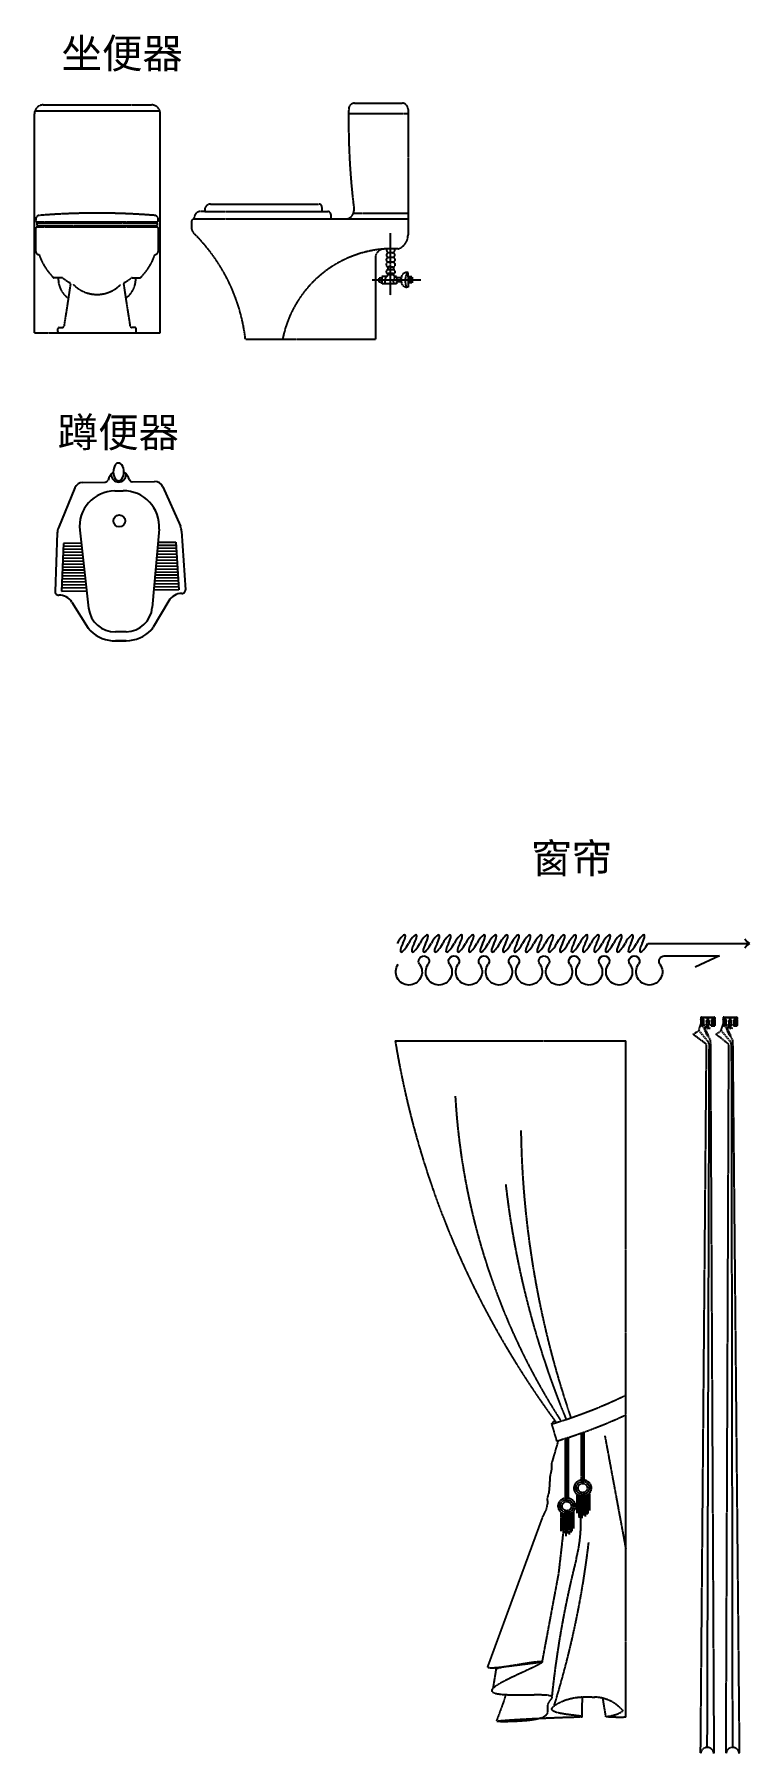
# Model space of a CAD drawing. Extents: x -153478 to 95136, y -45571 to 574449.
# Drawn here: x -130397 to -127987, y 559218 to 565010 of the extents above; entities that cross this region are included whole.
import ezdxf

# ---------------------------------------------------------------- set-up
doc = ezdxf.new("R2010")
doc.units = 0
doc.header["$LTSCALE"] = 10
doc.header["$MEASUREMENT"] = 0
doc.linetypes.add('DASH', pattern=[0.35, 0.25, -0.1])
doc.layers.get('0').update_dxf_attribs({"linetype": 'CONTINUOUS'})
for name, color, linetype in [('A 活动家具', 43, 'CONTINUOUS'), ('K地漏', 43, 'CONTINUOUS'), ('K窗帘线', 43, 'CONTINUOUS')]:
    doc.layers.add(name, color=color, linetype=linetype)
doc.styles.add('中文说明', font='simhei.ttf')

# ---------------------------------------------------------------- blocks, each defined once
blk = doc.blocks.new('DRAPES2')
at = {"layer": 'K窗帘线', "color": 43}
for p, q in [((0, 0), (82, 37.3)), ((186.3, 0), (0, 0))]:
    blk.add_line(p, q, dxfattribs=at)
at = {"layer": 'K窗帘线', "color": 43, "linetype": 'ByBlock', "extrusion": (0, 0, -1)}
for centre, major_axis, start_param, end_param in [((236.9, 53.6), (-31.3, 31.3), 4.8823, 7.06864), ((236.9, 53.6), (-31.3, 31.3), 0.785455, 2.971795), ((338.2, 53.5), (31.3, 31.3), 3.311504, 5.497844), ((338.2, 53.5), (-31.3, 31.3), 0.785455, 2.971795), ((439.4, 53.5), (-31.3, 31.3), 4.8823, 7.06864), ((439.4, 53.5), (-31.3, 31.3), 0.785455, 2.971795), ((540.7, 53.5), (31.3, 31.3), 3.311504, 5.497844), ((540.7, 53.5), (31.3, 31.3), -0.785341, 1.400999), ((641.9, 53.5), (-31.3, 31.3), 4.8823, 7.06864), ((641.9, 53.5), (-31.3, 31.3), 0.785455, 2.971795), ((743.2, 53.5), (31.3, 31.3), 3.311504, 5.497844), ((743.2, 53.5), (-31.3, 31.3), 0.785455, 2.971795), ((844.4, 53.5), (-31.3, 31.3), 4.8823, 7.06864), ((844.4, 53.5), (-31.3, 31.3), 0.785455, 2.971795), ((945.7, 53.5), (31.3, 31.3), 3.311504, 5.497844), ((945.7, 53.5), (31.3, 31.3), -0.785341, 1.400999), ((186.3, 17.8), (-12.6, 12.6), 1.740708, 3.927048), ((287.6, 17.7), (-12.6, 12.6), 1.740708, 6.113388), ((388.8, 17.7), (-12.6, 12.6), 1.740708, 6.113388), ((490.1, 17.7), (12.6, 12.6), 0.169911, 4.542591), ((591.3, 17.7), (12.6, 12.6), 2.356251, 4.542591), ((591.3, 17.7), (-12.6, 12.6), 1.740708, 3.927048), ((692.6, 17.7), (-12.6, 12.6), 1.740708, 6.113388), ((793.8, 17.7), (-12.6, 12.6), 1.740708, 6.113388), ((895.1, 17.7), (12.6, 12.6), 0.169911, 4.542591), ((996.3, 17.7), (12.6, 12.6), 2.356251, 4.542591)]:
    blk.add_ellipse(centre, major_axis=major_axis, ratio=1, start_param=start_param, end_param=end_param, dxfattribs=at)
at = {"layer": 'K窗帘线', "color": 43, "extrusion": (0, 0, -1)}
for centre, major_axis, start_param, end_param in [((1046.7, 53.5), (-31.3, 31.3), 4.8823, 7.06864), ((1046.7, 53.5), (-31.3, 31.3), 0.785455, 2.971795), ((996.1, 17.7), (-12.6, 12.6), 1.740708, 3.927048)]:
    blk.add_ellipse(centre, major_axis=major_axis, ratio=1, start_param=start_param, end_param=end_param, dxfattribs=at)
blk = doc.blocks.new('06BDR-PR2')
at = {"layer": 'K窗帘线', "color": 49}
blk.add_line((343.1, 0), (0, 0), dxfattribs=at)
for centre, start, end in [((-16.4, 32.2), 296.97307, 333.18225), ((-16.4, -32.2), 26.81775, 63.02693)]:
    blk.add_arc(centre, 36.1, start, end, dxfattribs=at)
for centre, major_axis, start_param, end_param in [((352.6, 0), (-16.5, -28.6), 1.716714, 4.858306), ((371.8, 0), (-16.5, -28.6), 4.858306, 7.999899), ((391, 0), (-16.5, -28.6), 1.716714, 4.858306), ((410.2, 0), (-16.5, -28.6), 4.858306, 7.999899), ((429.4, 0), (-16.5, -28.6), 1.716714, 4.858306), ((448.6, 0), (-16.5, -28.6), 4.858306, 7.999899), ((467.8, 0), (-16.5, -28.6), 1.716714, 4.858306), ((487, 0), (-16.5, -28.6), 4.858306, 7.999899), ((506.2, 0), (-16.5, -28.6), 1.716714, 4.858306), ((525.4, 0), (-16.5, -28.6), 4.858306, 7.999899), ((544.6, 0), (-16.5, -28.6), 1.716714, 4.858306), ((563.8, 0), (-16.5, -28.6), 4.858306, 7.999899), ((583, 0), (-16.5, -28.6), 1.716714, 4.858306), ((602.2, 0), (16.5, 28.6), 1.716714, 4.858306), ((621.3, 0), (16.5, 28.6), 4.858306, 7.999899), ((640.5, 0), (16.5, 28.6), 1.716714, 4.858306), ((659.7, 0), (16.5, 28.6), 4.858306, 7.999899), ((678.9, 0), (16.5, 28.6), 1.716714, 4.858306), ((698.1, 0), (16.5, 28.6), 4.858306, 7.999899), ((717.3, 0), (16.5, 28.6), 1.716714, 4.858306), ((736.5, 0), (16.5, 28.6), 4.858306, 7.999899), ((755.7, 0), (16.5, 28.6), 1.716714, 4.858306), ((774.9, 0), (16.5, 28.6), 4.858306, 7.999899), ((794.1, 0), (16.5, 28.6), 1.716714, 4.858306), ((813.3, 0), (16.5, 28.6), 4.858306, 7.999899), ((832.5, 0), (16.5, 28.6), 1.716714, 4.858306), ((851.7, 0), (-16.5, -28.6), 1.716714, 4.858306), ((870.9, 0), (-16.5, -28.6), 4.858306, 7.999899), ((890, 0), (-16.5, -28.6), 1.716714, 4.858306), ((909.2, 0), (-16.5, -28.6), 4.858306, 7.999899), ((928.4, 0), (-16.5, -28.6), 1.716714, 4.858306), ((947.6, 0), (-16.5, -28.6), 4.858306, 7.999899), ((966.8, 0), (-16.5, -28.6), 1.716714, 4.858306), ((986, 0), (-16.5, -28.6), 4.858306, 7.999899), ((1005.2, 0), (-16.5, -28.6), 1.716714, 4.858306), ((1024.4, 0), (-16.5, -28.6), 4.858306, 7.999899), ((1043.6, 0), (-16.5, -28.6), 1.716714, 4.858306), ((1062.8, 0), (-16.5, -28.6), 4.858306, 7.999899), ((1082, 0), (-16.5, -28.6), 1.716714, 4.858306), ((1101.2, 0), (-16.5, -28.6), 4.858306, 7.999899), ((1120.4, 0), (-16.5, -28.6), 1.716714, 4.858306), ((1139.6, 0), (-16.5, -28.6), 4.858306, 7.999899), ((1158.7, 0), (-16.5, -28.6), 1.716714, 4.858306), ((1177.9, 0), (-16.5, -28.6), 4.858306, 7.999899)]:
    blk.add_ellipse(centre, major_axis=major_axis, ratio=0.254545, start_param=start_param, end_param=end_param, dxfattribs=at)
blk = doc.blocks.new('A$C1AE12A9F')
at = {"layer": 'K地漏'}
for p, q in [((93.7, 533.7, -450), (169.1, 534.8, -450)), ((259.9, 536, -450), (335.3, 537, -450)), ((66.4, 515.1, -450), (11.1, 380.6, -450)), ((363.1, 519.2, -450), (422.1, 386.3, -450)), ((7.4, 363.5, -450), (0, 166.4, -450)), ((426.3, 369.2, -450), (439.1, 172.4, -450)), ((56.7, 130.5, -450), (111.5, 43, -450)), ((383.4, 135, -450), (331, 46, -450)), ((239.6, 0.5, -450), (204.1, 0, -450)), ((204.1, 0, -450), (239.6, 0.5, -450))]:
    blk.add_line(p, q, dxfattribs=at)
at = {"layer": 'K地漏', "color": 43}
for p, q in [((200.9, 505.2, -450), (229, 505.6, -450)), ((83.2, 372.7, -450), (113, 109.8, -450)), ((350.3, 376.3, -450), (327.6, 112.8, -450)), ((239.2, 30.5, -450), (203.7, 30, -450))]:
    blk.add_line(p, q, dxfattribs=at)
at = {"layer": 'K地漏', "color": 49}
for p, q in [((27.9, 327.7, -450), (21.7, 167, -450)), ((91.6, 298.6, -450), (26.8, 297.7, -450)), ((90.5, 308.6, -450), (27.2, 307.7, -450)), ((89.3, 318.6, -450), (27.6, 317.7, -450)), ((88.7, 328.6, -450), (27.9, 327.7, -450)), ((343, 292, -450), (409.4, 292.9, -450)), ((343.9, 302.1, -450), (408.7, 302.9, -450)), ((344.8, 312.1, -450), (408, 312.9, -450)), ((345.6, 322.1, -450), (407.4, 322.9, -450)), ((346, 332.1, -450), (406.7, 332.9, -450)), ((406.7, 332.9, -450), (417.4, 172.4, -450)), ((98.4, 238.7, -450), (24.4, 237.7, -450)), ((97.3, 248.7, -450), (24.8, 247.7, -450)), ((96.1, 258.7, -450), (25.2, 257.7, -450)), ((95, 268.6, -450), (25.6, 267.7, -450)), ((93.9, 278.6, -450), (26, 277.7, -450)), ((92.7, 288.6, -450), (26.4, 287.7, -450)), ((337.9, 232, -450), (413.3, 233, -450)), ((338.7, 242, -450), (412.7, 243, -450)), ((339.6, 252, -450), (412, 253, -450)), ((340.4, 262, -450), (411.4, 263, -450)), ((341.3, 272, -450), (410.7, 273, -450)), ((342.2, 282, -450), (410, 283, -450)), ((105.2, 178.8, -450), (22.1, 177.6, -450)), ((104.1, 188.8, -450), (22.5, 187.6, -450)), ((102.9, 198.7, -450), (22.9, 197.7, -450)), ((101.8, 208.7, -450), (23.3, 207.7, -450)), ((100.7, 218.7, -450), (23.7, 217.7, -450)), ((99.5, 228.7, -450), (24.1, 227.7, -450)), ((333.6, 181.9, -450), (416.7, 183, -450)), ((334.4, 191.9, -450), (416, 193, -450)), ((335.3, 201.9, -450), (415.3, 203, -450)), ((336.1, 211.9, -450), (414.7, 213, -450)), ((337, 222, -450), (414, 223, -450)), ((21.7, 167, -450), (106.4, 168.1, -450)), ((417.4, 172.4, -450), (332.6, 171.2, -450))]:
    blk.add_line(p, q, dxfattribs=at)
blk.add_circle((216.3, 404.2, -450), 20, dxfattribs=at)
at = {"layer": 'K地漏'}
for centre, radius, start, end in [((240.4, 569.5, -450), 44.3, 148.23892, 213.32918), ((213.8, 585.3, -450), 13.4, 35.6138, 145.95431), ((187.7, 568.8, -450), 44.3, 328.23892, 33.32918), ((94.2, 503.7, -450), 30, 90.78405, 157.64622), ((169, 544.8, -450), 10, 270.78405, 341.2839), ((241.4, 520.2, -450), 66.5, 132.91898, 161.2839), ((214.2, 560.2, -450), 25, 180.78405, 0.78405), ((214.3, 553, -450), 13.4, 215.6138, 325.95431), ((188.1, 519.5, -450), 66.5, 20.28421, 48.64913), ((259.8, 546, -450), 10, 200.28421, 270.78405), ((335.7, 507, -450), 30, 23.92188, 90.78405), ((57.3, 361.6, -450), 50, 157.64622, 177.85696), ((376.4, 366, -450), 50, 3.71114, 23.92188), ((12, 166, -450), 12, 177.85696, 272.17598), ((14.3, 104, -450), 50, 32.05498, 92.17598), ((426.4, 109.7, -450), 50, 89.39213, 149.51312), ((427.1, 171.6, -450), 12, 269.39213, 3.71114), ((153.9, 69.6, -450), 50, 212.05498, 226.07479), ((202.5, 120, -450), 120, 226.07479, 270.78405), ((238, 120.5, -450), 120, 270.78405, 315.49331), ((287.9, 71.4, -450), 50, 315.49331, 329.51312)]:
    blk.add_arc(centre, radius, start, end, dxfattribs=at)
at = {"layer": 'K地漏', "color": 43}
for centre, radius, start, end in [((202.5, 385.2, -450), 120, 90.78405, 185.99246), ((230.6, 385.6, -450), 120, 355.57564, 90.78405), ((202.5, 120, -450), 90, 186.47863, 270.78405), ((238, 120.5, -450), 90, 270.78405, 355.08947)]:
    blk.add_arc(centre, radius, start, end, dxfattribs=at)
blk = doc.blocks.new('A$C1C374184')
at = {"layer": 'A 活动家具', "linetype": 'DASH', "ltscale": 0.25}
for p, q in [((30, 768.4), (394.3, 768.4)), ((0, 0), (0, 738.4)), ((1.7, 748.4), (422.6, 748.4)), ((424.3, 0), (424.3, 738.4)), ((4.8, 382.7), (4.8, 377.9)), ((4.8, 274.8), (4.8, 353.4)), ((8.4, 374.3), (413.6, 374.3)), ((8.4, 357), (413.6, 357)), ((417.2, 377.9), (417.2, 382.7)), ((417.2, 353.4), (417.2, 274.8)), ((92.8, 186), (66.6, 186)), ((329.1, 186), (355.3, 186)), ((121.5, 164.4), (99.8, 23.1)), ((300.4, 164.4), (322.2, 23.1)), ((78.8, 5), (78.8, 13.8)), ((83.8, 18.8), (94.8, 18.8)), ((338.1, 18.8), (327.1, 18.8)), ((343.1, 5), (343.1, 13.8)), ((0, 0), (424.3, 0)), ((83.8, 0), (338.1, 0))]:
    blk.add_line(p, q, dxfattribs=at)
blk.add_lwpolyline([(413.6, 371), (413.6, 360.8), (9.8, 360.8), (9.8, 371)], close=True, dxfattribs=at)
for centre, radius, start, end in [((30, 738.4), 30, 90, 180), ((394.3, 738.4), 30, 0, 90), ((17.9, 383), 13.2, 100.38763, 181.4571), ((8.4, 377.9), 3.6, 180, 270), ((8.4, 353.4), 3.6, 90, 180), ((211, -2045), 2448.8, 85.42311, 94.57689), ((404, 383), 13.2, 358.5429, 79.61237), ((413.6, 377.9), 3.6, 270, 0), ((413.6, 353.4), 3.6, 0, 90), ((15.6, 274.8), 10.8, 180, 270), ((211, 332.4), 207, 199.28603, 224.4095), ((211, 332.4), 207, 315.5905, 340.71397), ((406.4, 274.8), 10.8, 270, 0), ((66.6, 191), 5, 224.4095, 270), ((158.3, 181.3), 77.7, 176.55617, 235.49525), ((92.8, 181), 5, 52.02704, 90), ((211, 332.4), 187, 232.02704, 240.55061), ((211, 332.4), 187, 299.44939, 308.49692), ((263.7, 181.3), 77.7, 304.50475, 3.44383), ((329.1, 181), 5, 90, 127.97296), ((355.3, 191), 5, 270, 315.5905), ((355.3, 191), 5, 270, 315.5905), ((116.6, 165.1), 5, 351.25451, 60.55061), ((211, 241.1), 111.4, 224.44268, 315.55732), ((305.4, 165.1), 5, 119.44939, 188.74549), ((83.8, 13.8), 5, 90, 180), ((83.8, 5), 5, 180, 270), ((94.8, 23.8), 5, 270, 351.59104), ((327.1, 23.8), 5, 188.40896, 270), ((338.1, 13.8), 5, 0, 90), ((338.1, 5), 5, 270, 0)]:
    blk.add_arc(centre, radius, start, end, dxfattribs=at)
blk = doc.blocks.new('A$C0C3E7C42')
at = {"layer": 'A 活动家具', "linetype": 'DASH', "ltscale": 0.25}
for p, q in [((529.8, 760.1), (730, 760.1)), ((550, 795.1), (710, 795.1)), ((730, 775.1), (730, 351)), ((10, 405), (10, 410)), ((45, 430), (30, 430)), ((45, 435), (45, 430)), ((45, 430), (440, 430)), ((65, 455), (430, 455)), ((440, 445), (440, 430)), ((440, 430), (460, 430)), ((470, 420), (470, 405)), ((546.3, 425), (730, 425)), ((0, 395), (0, 377.7)), ((10, 405), (470, 405)), ((470, 405), (518.1, 405)), ((518.1, 405), (730, 405)), ((671.5, 148), (671.5, 356.9)), ((696.7, 303.8), (650, 303.8)), ((678.2, 291.3), (664.9, 291.3)), ((620, 273.8), (620, 0)), ((679.9, 243.1), (662.5, 243.2)), ((680.6, 233.9), (662.5, 233.9)), ((679.3, 259.1), (663.7, 259.1)), ((678.7, 275.2), (664.3, 275.2)), ((609.2, 200), (773, 200)), ((641.9, 211.2), (641.9, 186)), ((656.7, 211.2), (641.9, 211.2)), ((681.1, 220.7), (661.9, 220.7)), ((680.6, 216.5), (662.3, 216.5)), ((691.1, 206.7), (691.1, 193.3)), ((730, 210.2), (730, 189.8)), ((731.1, 209.8), (731.5, 190.5)), ((733.3, 210), (735, 190)), ((738, 190.1), (736.9, 210.4)), ((739.5, 210.1), (739.7, 190.1)), ((741.5, 210.2), (741.7, 190.1)), ((182.2, 0), (620, 0))]:
    blk.add_line(p, q, dxfattribs=at)
for points in [[(662.5, 243.2), (662.5, 233.9)], [(680.6, 243.2), (680.6, 233.9)], [(642, 207), (633.3, 205.1), (633.3, 192.1)], [(642, 190.2), (633.3, 192.1), (633.3, 205.1)], [(744.1, 210.2), (744.1, 189.8)]]:
    blk.add_lwpolyline(points, dxfattribs=at)
for points in [[(744.1, 189.8), (730, 189.8), (730, 175.7), (730, 175.7), (726.4, 175.7, -0.44658), (707.5, 193.3), (691.1, 193.3), (691.1, 186), (641.9, 186)], [(744.1, 210.2), (730, 210.2), (730, 224.3), (730, 224.3), (726.4, 224.3, 0.44658), (707.5, 206.7), (691.1, 206.7), (691.1, 211.2), (686.4, 211.2)]]:
    blk.add_lwpolyline(points, format="xyb", dxfattribs=at)
for centre, radius, start, end in [((2903.7, 732.3), 2374, 178.96723, 187.10309), ((550, 775.1), 20, 90, 180), ((710, 775.1), 20, 0, 90), ((30, 410), 20, 90, 180), ((65, 435), 20, 90, 180), ((430, 445), 10, 0, 90), ((460, 420), 10, 0, 90), ((518.1, 435), 30, 270, 7.10309), ((10, 395), 10, 90, 180), ((30, 377.7), 30, 180, 225.30218), ((-411.3, -68.3), 597.4, 6.56288, 45.30218), ((680, 351), 50, 289.51381, 0), ((678.2, -72.9), 377.8, 94.28642, 168.87804), ((650, 273.8), 30, 90, 180), ((665.3, 283.2), 8.06, 92.5333, 263.29819), ((665.8, 299.3), 8.06, 145.69547, 263.29819), ((677.2, 299.3), 8.06, 276.70181, 34.30453), ((677.8, 283.2), 8.06, 276.70181, 87.4667), ((664.1, 251.1), 8.06, 92.5333, 263.29819), ((662.7, 227.3), 6.61, 92.06038, 263.35472), ((664.7, 267.2), 8.06, 92.5333, 263.29819), ((678.4, 267.2), 8.06, 276.70181, 87.4667), ((679, 251.1), 8.06, 276.70181, 87.4667), ((680.4, 227.3), 6.61, 276.64528, 87.93962), ((684.8, 194.3), 32.9, 148.98224, 194.70468), ((656, 217.8), 6.59, 275.57826, 26.27334), ((655.5, 218.1), 6.92, 279.37016, 22.48143), ((687, 217.8), 6.59, 153.72666, 264.42174), ((708.3, 193.9), 27.9, 141.62887, 196.52021), ((718.5, 199.9), 13, 147.95122, 212.02875), ((770.1, 196.9), 50, 146.8421, 205.18153)]:
    blk.add_arc(centre, radius, start, end, dxfattribs=at)
blk = doc.blocks.new('*U111')
at = {"layer": 'A 活动家具', "color": 8, "linetype": 'DASH'}
for p, q in [((-96.8, 0), (-53.4, 0)), ((-21.7, 0), (21.7, 0)), ((-98.8, -2), (-98.8, -6.9)), ((-98.8, -8.9), (-98.8, -21.1)), ((-98.8, -8.9), (-98.8, -21.1)), ((-98.8, -23.1), (-98.8, -28)), ((-86.4, -30), (-96.8, -30)), ((-88.4, -24.5), (-88.4, -9.4)), ((-88.4, -24.5), (-88.4, -9.4)), ((-86.4, -30), (-86.4, -25.9)), ((-63.8, -30), (-63.8, -25.9)), ((-63.8, -30), (-53.4, -30)), ((-62.8, -3), (-62.8, -5)), ((-61.8, -24.5), (-61.8, -9.4)), ((-61.8, -24.5), (-61.8, -9.4)), ((-51.4, -2), (-51.4, -6.9)), ((-51.4, -8.9), (-51.4, -21.1)), ((-51.4, -8.9), (-51.4, -21.1)), ((-51.4, -23.1), (-51.4, -28)), ((-23.7, -2), (-23.7, -6.9)), ((-23.7, -8.9), (-23.7, -21.1)), ((-23.7, -8.9), (-23.7, -21.1)), ((-23.7, -23.1), (-23.7, -28)), ((-11.3, -30), (-21.7, -30)), ((-13.3, -24.5), (-13.3, -9.4)), ((-13.3, -24.5), (-13.3, -9.4)), ((-11.3, -30), (-11.3, -25.9)), ((11.3, -30), (11.3, -25.9)), ((11.3, -30), (21.7, -30)), ((12.3, -3), (12.3, -5)), ((13.3, -24.5), (13.3, -9.4)), ((13.3, -24.5), (13.3, -9.4)), ((23.7, -2), (23.7, -6.9)), ((23.7, -8.9), (23.7, -21.1)), ((23.7, -8.9), (23.7, -21.1)), ((23.7, -23.1), (23.7, -28))]:
    blk.add_line(p, q, dxfattribs=at)
at = {"layer": 'A 活动家具', "color": 49, "linetype": 'DASH', "elevation": 0}
blk.add_lwpolyline([(-99.4, -2479.3), (-79.4, -92.1), (-125, -58.3), (-105.5, -45.6), (-97.8, -21.6), (-66.7, -78.7), (-54.8, -2479.8)], dxfattribs=at)
blk.add_lwpolyline([(-105.5, -45.6), (-74.7, -82.9, -0.2087), (-71.1, -90.9), (-78, -2455.9)], format="xyb", dxfattribs=at)
at = {"layer": 'A 活动家具', "color": 8, "linetype": 'DASH'}
for points in [[(-62.8, -3), (-87.4, -3), (-87.4, -5, -0.289705), (-89.6, -3), (-93.8, -3, 0.414214), (-95.8, -5), (-95.8, -25, 0.414214), (-93.8, -27), (-89.5, -27)], [(-86.4, -25.9, 0.598888), (-87.9, -25.7), (-88.7, -27), (-93.8, -27, -0.414214), (-95.8, -25), (-95.8, -5, -0.414214), (-93.8, -3), (-89.6, -3)], [(-94.4, -9.4, -0.665901), (-88.4, -9.4)], [(-63.8, -25.9, -0.598888), (-62.3, -25.7), (-61.5, -27), (-56.4, -27, 0.414214), (-54.4, -25), (-54.4, -5, 0.414214), (-56.4, -3), (-60.6, -3)], [(-55.8, -9.4, 0.665901), (-61.8, -9.4)], [(12.3, -3), (-12.3, -3), (-12.3, -5, -0.289705), (-14.5, -3), (-18.7, -3, 0.414214), (-20.7, -5), (-20.7, -25, 0.414214), (-18.7, -27), (-14.4, -27)], [(-11.3, -25.9, 0.598888), (-12.8, -25.7), (-13.6, -27), (-18.7, -27, -0.414214), (-20.7, -25), (-20.7, -5, -0.414214), (-18.7, -3), (-14.5, -3)], [(-19.3, -9.4, -0.665901), (-13.3, -9.4)], [(11.3, -25.9, -0.598888), (12.8, -25.7), (13.6, -27), (18.7, -27, 0.414214), (20.7, -25), (20.7, -5, 0.414214), (18.7, -3), (14.5, -3)], [(19.3, -9.4, 0.665901), (13.3, -9.4)]]:
    blk.add_lwpolyline(points, format="xyb", dxfattribs=at)
for points in [[(-94.4, -9.4), (-94.4, -24.5)], [(-79.3, -15.9), (-79.3, -25.6)], [(-77.5, -4.1), (-77.5, -17.3)], [(-76.9, -26.3), (-76.9, -30)], [(-76.6, -30.4), (-76.3, -30.4)], [(-73.7, -3), (-76.5, -3)], [(-76.5, -18.4), (-73.7, -18.4)], [(-76.3, -29.9), (-76.3, -38.2)], [(-74.8, -28.6), (-75.4, -28.6)], [(-74.8, -39.1), (-75.4, -39.1)], [(-73.9, -38.2), (-73.9, -29.5)], [(-73.9, -30.4), (-73.6, -30.4)], [(-73.3, -30), (-73.3, -26.3)], [(-72.7, -17.3), (-72.7, -4.1)], [(-70.9, -25.6), (-70.9, -25.6), (-70.9, -15.9)], [(-55.8, -9.4), (-55.8, -24.5)], [(-19.3, -9.4), (-19.3, -24.5)], [(-4.2, -15.9), (-4.2, -25.6)], [(-2.4, -4.1), (-2.4, -17.3)], [(-1.8, -26.3), (-1.8, -30)], [(-1.5, -30.4), (-1.2, -30.4)], [(1.4, -3), (-1.4, -3)], [(-1.4, -18.4), (1.4, -18.4)], [(-1.2, -29.9), (-1.2, -38.2)], [(0.3, -28.6), (-0.3, -28.6)], [(0.3, -39.1), (-0.3, -39.1)], [(1.2, -38.2), (1.2, -29.5)], [(1.2, -30.4), (1.5, -30.4)], [(1.8, -30), (1.8, -26.3)], [(2.4, -17.3), (2.4, -4.1)], [(4.2, -25.6), (4.2, -25.6), (4.2, -15.9)], [(19.3, -9.4), (19.3, -24.5)]]:
    blk.add_lwpolyline(points, dxfattribs=at)
at = {"layer": 'A 活动家具', "color": 8, "linetype": 'DASH', "elevation": 0}
for points in [[(-85.9, -38.1, -0.594748), (-70.9, -34.9), (-68.9, -38.8), (-70.6, -39.7), (-72.5, -36.1, 0.711964), (-84.2, -41.1), (-72.9, -63.6), (-74.7, -64.5), (-86, -42.7, -0.13588)], [(-10.8, -38.1, -0.594748), (4.2, -34.9), (6.2, -38.8), (4.4, -39.7), (2.5, -36.1, 0.711964), (-9.1, -41.1), (2.2, -63.6), (0.3, -64.5), (-10.9, -42.7, -0.13588)]]:
    blk.add_lwpolyline(points, format="xyb", close=True, dxfattribs=at)
at = {"layer": 'A 活动家具', "linetype": 'DASH', "elevation": 0}
blk.add_lwpolyline([(-13.7, -2479.3), (-4.3, -92.1), (-47.4, -58.3), (-30.4, -45.6), (-22.7, -21.6), (8.4, -78.7), (30.9, -2479.8)], dxfattribs=at)
blk.add_lwpolyline([(-30.4, -45.6), (0.4, -82.9, -0.2087), (4, -90.9), (7.7, -2455.9)], format="xyb", dxfattribs=at)
at = {"layer": 'A 活动家具', "color": 8, "linetype": 'DASH'}
for centre, radius, start, end in [((-96.8, -2), 2, 90, 180), ((-53.4, -2), 2, 0, 90), ((-21.7, -2), 2, 90, 180), ((21.7, -2), 2, 0, 90), ((-98.8, -7.9), 0.999, 270, 90), ((-98.8, -22.1), 0.999, 270, 90), ((-96.8, -28), 2, 180, 270), ((-91.4, -23.2), 3.25, 202.68067, 337.31947), ((-80.5, -25.2), 0.757, 118.85857, 287.89874), ((-78.9, -28.2), 4.15, 95.31431, 117.56239), ((-78.9, -28.2), 2.65, 98.33909, 119.93841), ((-77.5, -12.4), 1.82, 88.72135, 165.1682), ((-83.8, -14), 4.89, 336.00328, 23.99672), ((-75.1, -14.5), 11.9, 249.26728, 290.73272), ((-76.5, -4), 0.996, 89.99471, 188.25857), ((-76.5, -17.4), 0.996, 171.74143, 270.00529), ((-76, -29.7), 0.921, 195.92686, 230.52688), ((-75.2, -29.7), 1.12, 102.4955, 189.35089), ((-75.2, -38), 1.12, 170.64911, 257.5045), ((-75, -29.7), 1.12, 9.35089, 77.5045), ((-75, -38), 1.12, 282.4955, 350.64911), ((-73.7, -4), 0.996, 351.74143, 90.00529), ((-73.7, -17.4), 0.996, 269.99471, 8.25857), ((-74.2, -29.7), 0.921, 309.47312, 344.07314), ((-72.6, -12.4), 1.82, 14.8318, 91.27865), ((-72.6, -12.4), 1.82, 14.8318, 91.27865), ((-66.4, -14), 4.89, 156.00328, 203.99672), ((-71.3, -28.2), 4.15, 62.43761, 84.68569), ((-71.3, -28.2), 2.65, 60.06159, 81.66091), ((-69.7, -25.2), 0.757, 252.10126, 61.14143), ((-63.3, -2.3), 2.77, 280.15323, 344.77941), ((-58.8, -23.2), 3.25, 202.68053, 337.31933), ((-53.4, -28), 2, 270, 0), ((-51.4, -7.9), 0.999, 90, 270), ((-51.4, -22.1), 0.999, 90, 270), ((-23.7, -7.9), 0.999, 270, 90), ((-23.7, -22.1), 0.999, 270, 90), ((-21.7, -28), 2, 180, 270), ((-16.3, -23.2), 3.25, 202.68067, 337.31947), ((-5.4, -25.2), 0.757, 118.85857, 287.89874), ((-3.8, -28.2), 4.15, 95.31431, 117.56239), ((-3.8, -28.2), 2.65, 98.33909, 119.93841), ((-2.4, -12.4), 1.82, 88.72135, 165.1682), ((-8.7, -14), 4.89, 336.00328, 23.99672), ((0, -14.5), 11.9, 249.26728, 290.73272), ((-1.4, -4), 0.996, 89.99471, 188.25857), ((-1.4, -17.4), 0.996, 171.74143, 270.00529), ((-0.9, -29.7), 0.921, 195.92686, 230.52688), ((-0.1, -29.7), 1.12, 102.4955, 189.35089), ((-0.1, -38), 1.12, 170.64911, 257.5045), ((0.1, -29.7), 1.12, 9.35089, 77.5045), ((0.1, -38), 1.12, 282.4955, 350.64911), ((1.4, -4), 0.996, 351.74143, 90.00529), ((1.4, -17.4), 0.996, 269.99471, 8.25857), ((0.9, -29.7), 0.921, 309.47312, 344.07314), ((2.4, -12.4), 1.82, 14.8318, 91.27865), ((2.4, -12.4), 1.82, 14.8318, 91.27865), ((8.7, -14), 4.89, 156.00328, 203.99672), ((3.8, -28.2), 4.15, 62.43761, 84.68569), ((3.8, -28.2), 2.65, 60.06159, 81.66091), ((5.4, -25.2), 0.757, 252.10126, 61.14143), ((11.8, -2.3), 2.77, 280.15323, 344.77941), ((16.3, -23.2), 3.25, 202.68053, 337.31933), ((21.7, -28), 2, 270, 0), ((23.7, -7.9), 0.999, 90, 270), ((23.7, -22.1), 0.999, 90, 270)]:
    blk.add_arc(centre, radius, start, end, dxfattribs=at)
at = {"layer": 'A 活动家具', "color": 49, "linetype": 'DASH'}
blk.add_arc((-77.1, -2483), 22.3, 4.3245, 176.0549, dxfattribs=at)
at = {"layer": 'A 活动家具', "linetype": 'DASH'}
blk.add_arc((8.6, -2483), 22.3, 4.3245, 176.0549, dxfattribs=at)
blk = doc.blocks.new('A$C3F5E1BE7')
at = {"layer": 'A 活动家具', "linetype": 'DASH', "ltscale": 0.25}
for p, q in [((0, 2294.3), (776.8, 2294.3)), ((776.8, 15.3), (776.8, 2294.3)), ((526.9, 1003.1), (538.4, 1016.5)), ((526.9, 1003.1), (543.8, 945.5)), ((574.2, 754.6), (574.2, 954.8)), ((579.3, 754.8), (579.3, 956.4)), ((583.4, 754.8), (583.4, 957.7)), ((628, 815.3), (628, 972.8)), ((633.1, 815.5), (633.1, 974.6)), ((637.2, 815.5), (637.2, 976.1)), ((612.2, 764.6), (612.2, 702.3)), ((615.9, 763.5), (615.9, 705)), ((619.3, 759), (619.3, 698.7)), ((623.7, 759.8), (623.7, 696)), ((628.4, 758.6), (628.4, 685.6)), ((633.4, 758.7), (633.4, 694.8)), ((639.7, 759.8), (639.7, 690.9)), ((645.5, 762.2), (645.5, 698.3)), ((648.7, 764.2), (648.7, 701.9)), ((654.6, 767.7), (654.6, 711)), ((551.4, 500.3), (573.8, 698.2)), ((558.4, 703.8), (558.4, 641.6)), ((562.1, 702.7), (562.1, 644.2)), ((565.5, 698.3), (565.5, 638)), ((569.9, 699), (569.9, 635.2)), ((574.7, 697.9), (574.7, 624.9)), ((579.7, 697.9), (579.7, 634.1)), ((585.9, 699), (585.9, 630.2)), ((591.8, 701.5), (591.8, 637.6)), ((594.9, 703.4), (594.9, 641.2)), ((600.9, 707), (600.9, 650.3)), ((495.7, 201.6), (551.4, 500.3)), ((330.5, 113.1), (340.9, 178.7)), ((340.9, 178.7), (361.7, 184.9)), ((361.7, 184.9), (495.7, 201.6))]:
    blk.add_line(p, q, dxfattribs=at)
for points in [[(311.6, 183.4), (496.9, 689), (509.9, 715.6), (514.7, 739.2), (512.5, 751.3), (518.6, 770.8), (520.4, 789), (521.5, 806.6), (522.1, 824.1), (528, 851.4), (528, 870.2), (550.4, 947.5)], [(706.2, 963.5), (776.8, 582.5)], [(620.5, 687.2), (619.9, 711.4), (618.9, 732.6), (617.9, 750.5), (617.1, 762.7)], [(311.6, 183.4), (324.1, 181.4), (347, 182.9), (376.4, 186.9), (408.9, 192.1), (440.7, 197.3), (468.2, 201.4), (487.7, 203.2), (495.7, 201.6), (489.6, 195.7), (471.9, 186.2), (446.2, 174.1), (416.2, 160.3), (385.4, 145.8), (357.5, 131.5), (336.2, 118.5), (325, 107.8), (326.6, 100), (339.3, 95), (360.4, 92), (387.3, 90.7), (417.1, 90.5), (447.4, 90.9), (475.3, 91.2), (498.2, 91.1), (514.1, 90), (523.5, 88), (527.7, 85.1), (527.9, 81.3), (525.4, 76.8), (521.5, 71.7), (517.4, 66), (514.3, 59.8), (513.2, 53.1), (513.3, 46.2), (513.7, 39.3), (513.3, 32.4), (511.2, 25.9), (506.3, 19.8), (497.6, 14.4), (484.1, 9.8), (465.3, 6.1), (442.8, 3.4), (418.5, 1.6), (394.4, 0.5), (372.8, 0), (355.5, 0.1), (344.6, 0.7), (342.1, 1.7), (349.5, 3), (365.6, 4.5), (388.4, 6.1), (416.2, 7.8), (447.1, 9.5), (479.3, 11.2), (510.9, 12.6), (540.1, 13.8), (565.3, 14.8), (586.3, 15.4), (603.2, 15.9), (616.2, 16.3), (625.2, 16.6), (630.4, 17), (631.8, 17.4), (629.6, 18), (624, 18.8), (615.5, 19.9), (605, 21.1), (593.1, 22.6), (580.5, 24.2), (568.1, 26.1), (556.6, 28.1), (546.6, 30.3), (538.8, 32.8), (533.2, 35.3), (529.7, 38.1), (528, 41.1), (528.2, 44.3), (530, 47.7), (533.2, 51.3), (537.9, 55.1), (543.8, 59.1), (550.9, 63.2), (559.1, 67.3), (568.5, 71.2), (579, 74.8), (590.5, 78), (603, 80.6), (616.6, 82.5), (630.9, 83.6), (645.5, 84), (659.7, 83.6), (672.6, 82.5)], [(342.1, 1.7), (361.7, 54.7), (373.8, 91.4)], [(629.6, 18), (630.9, 83.6)], [(776.8, 15.3), (772.2, 14.9), (763.2, 14.5), (754, 14.5), (745, 14.7), (736.6, 15), (728.9, 15.4), (722.3, 15.7), (717.1, 15.9), (713.3, 16.1), (710.9, 16.2), (709.9, 16.6), (700, 79)], [(711.8, 18.4), (710.2, 17.3), (709.9, 16.6)], [(761.1, 43.5), (764.3, 41.4), (766.2, 38.9), (766.3, 35.8)]]:
    blk.add_lwpolyline(points, dxfattribs=at)
for points in [[(761.4, 43.3, 0.20311), (671.7, 82.6)], [(709.4, 17.5, 0.106537), (762.3, 32.8, 0.083396), (766.3, 35.9)]]:
    blk.add_lwpolyline(points, format="xyb", dxfattribs=at)
for centre, radius in [((631.7, 787.1), 28.5), ((578, 726.3), 28.5), ((631.7, 787.1), 22), ((631.7, 787.1), 15.5), ((578, 726.3), 22), ((578, 726.3), 15.5)]:
    blk.add_circle(centre, radius, dxfattribs=at)
for centre, radius, start, end in [((2926.4, 2771.2), 2965, 189.25653, 216.49279), ((2450, 2233.9), 2251.2, 183.22377, 212.80316), ((3558, 2038.2), 3134.8, 180.85607, 198.88128), ((3323.1, 2146.8), 2970, 186.4902, 202.33093), ((79.8, 2522.8), 1584.1, 286.39385, 296.1023), ((79.8, 2522.8), 1644.1, 286.39385, 295.08225), ((136.6, 671.1), 489.1, 345.67716, 10.7943), ((-2400.6, 962.9), 3073.8, 342.78594, 353.28006), ((3721.6, -244.2), 3210.8, 165.67716, 174.11356)]:
    blk.add_arc(centre, radius, start, end, dxfattribs=at)

msp = doc.modelspace()

# ---------------------------------------------------------------- block references
at = {"layer": 'A 活动家具', "linetype": 'DASH', "ltscale": 0.25}
for name, p in [('A$C0C3E7C42', (-129867.8, 563982.8)), ('A$C1C374184', (-130396.6, 564003.7)), ('A$C3F5E1BE7', (-129181.1, 559325.1))]:
    msp.add_blockref(name, p, dxfattribs=at)
at = {"layer": 'A 活动家具', "color": 100, "linetype": 'Continuous', "ltscale": 0.005}
msp.add_blockref('*U111', (-128052.7, 561699.1), dxfattribs=at)
at = {"layer": 'K地漏'}
msp.add_blockref('A$C1AE12A9F', (-130326.9, 562966.4), dxfattribs=at)
at = {"layer": 'K窗帘线', "rotation": 180}
for name, p in [('06BDR-PR2', (-127987, 561946.9, 14474.7)), ('DRAPES2', (-128088.2, 561904.8, 14474.7))]:
    msp.add_blockref(name, p, dxfattribs=at)

# ---------------------------------------------------------------- texts
at = {"color": 1, "char_height": 100, "width": 634.527, "attachment_point": 1, "style": '中文说明'}
for s, insert in [('{\\fPMingLiU|b0|i0|c134|p18;坐便器}', (-130305.4, 564995.6)), ('{\\fPMingLiU|b0|i0|c134|p18;蹲便器}', (-130318, 563719)), ('{\\fPMingLiU|b0|i0|c134|p18;窗帘}', (-128723.1, 562283.9))]:
    msp.add_mtext(s, dxfattribs=dict(at, insert=insert))

doc.saveas('drawing.dxf')
